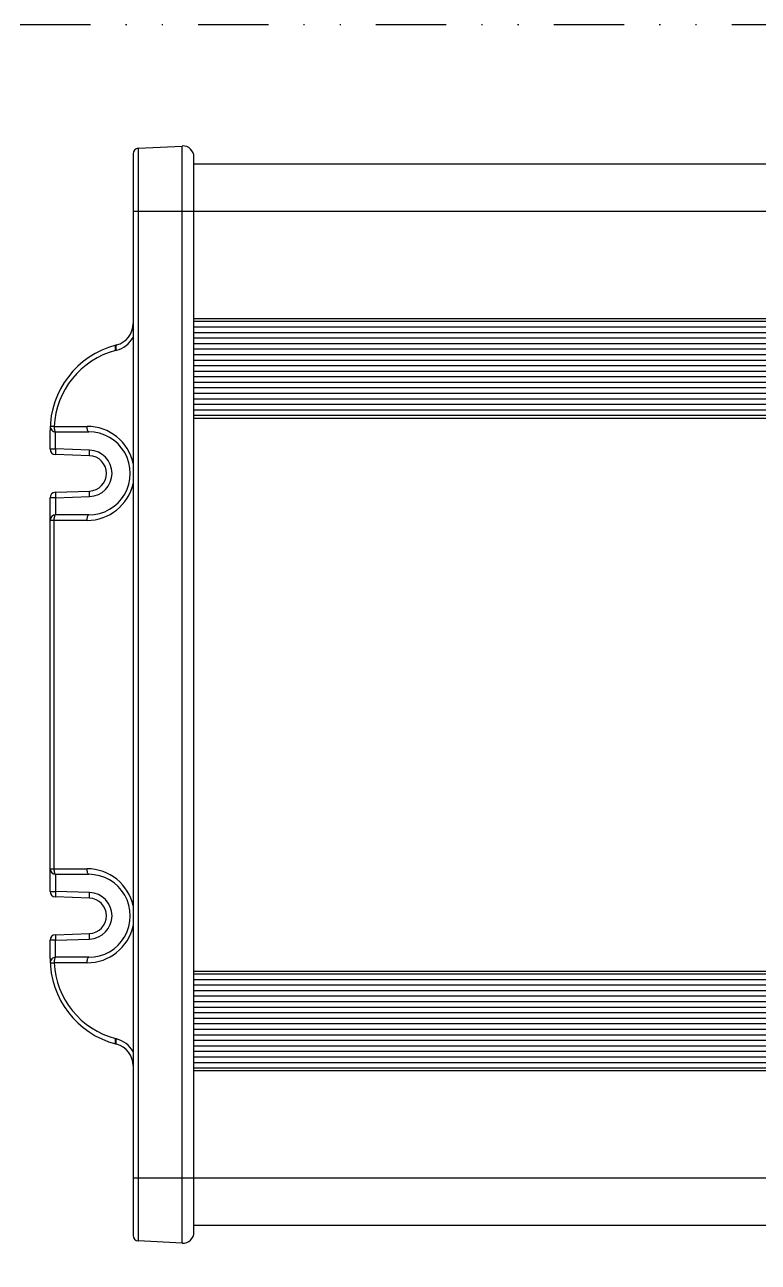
# Model space of a CAD drawing. Header units: millimetres. Extents: x 555 to 820, y -31 to 211.
# Drawn here: x 621.3 to 687.6, y 99 to 210.9 of the extents above; entities that cross this region are included whole.
import ezdxf

# ---------------------------------------------------------------- set-up
doc = ezdxf.new("R2010")
doc.units = ezdxf.units.MM
doc.linetypes.add('DIVIDE', pattern=[31.75, 12.7, -6.35, 0, -6.35, 0, -6.35])

msp = doc.modelspace()

# ---------------------------------------------------------------- linework, layer by layer
at = {"color": 7, "linetype": 'Continuous'}
for p, q in [((631.13, 199.23), (631.13, 101.447)), ((631.604, 199.729), (635.578, 199.937)), ((631.604, 199.729), (631.604, 100.948)), ((635.578, 100.74), (635.578, 199.937)), ((636.63, 101.739), (636.63, 198.939)), ((636.63, 198.339), (744.63, 198.339)), ((631.13, 194.039), (750.13, 194.039)), ((636.63, 184.339), (744.63, 184.339)), ((636.63, 184.089), (744.63, 184.089)), ((636.63, 183.589), (744.63, 183.589)), ((636.63, 183.089), (744.63, 183.089)), ((636.63, 182.589), (744.63, 182.589)), ((629.542, 181.444), (629.63, 181.468)), ((629.648, 181.951), (629.56, 181.927)), ((636.63, 182.089), (744.63, 182.089)), ((636.63, 181.589), (744.63, 181.589)), ((636.63, 181.089), (744.63, 181.089)), ((636.63, 180.589), (744.63, 180.589)), ((636.63, 180.089), (744.63, 180.089)), ((636.63, 179.589), (744.63, 179.589)), ((636.63, 179.089), (744.63, 179.089)), ((636.63, 178.589), (744.63, 178.589)), ((636.63, 178.089), (744.63, 178.089)), ((636.63, 177.589), (744.63, 177.589)), ((636.63, 177.089), (744.63, 177.089)), ((636.63, 176.589), (744.63, 176.589)), ((636.63, 176.089), (744.63, 176.089)), ((623.993, 174.589), (626.983, 174.589)), ((636.63, 175.589), (744.63, 175.589)), ((636.63, 175.339), (744.63, 175.339)), ((623.63, 172.545), (623.63, 174.2)), ((624.13, 172.545), (624.135, 174.089)), ((624.14, 174.089), (627.13, 174.089)), ((623.63, 172.545), (624.13, 172.545)), ((624.13, 172.545), (624.113, 172.045)), ((627.204, 172.437), (624.13, 172.545)), ((627.186, 171.938), (627.204, 172.437)), ((627.186, 171.938), (624.113, 172.045)), ((624.13, 168.132), (623.63, 168.132)), ((623.63, 132.545), (623.63, 168.132)), ((624.113, 168.632), (627.186, 168.739)), ((624.113, 168.632), (624.13, 168.132)), ((624.13, 168.132), (627.204, 168.24)), ((624.13, 168.132), (624.13, 166.589)), ((627.204, 168.24), (627.186, 168.739)), ((626.983, 166.089), (623.63, 166.089)), ((623.983, 166.089), (623.983, 134.589)), ((627.13, 166.589), (624.13, 166.589)), ((623.63, 134.589), (626.983, 134.589)), ((624.13, 134.089), (627.13, 134.089)), ((624.13, 134.089), (624.13, 132.545)), ((623.63, 132.545), (624.13, 132.545)), ((624.13, 132.545), (624.113, 132.045)), ((627.186, 131.938), (624.113, 132.045)), ((627.204, 132.437), (624.13, 132.545)), ((627.186, 131.938), (627.204, 132.437)), ((624.113, 128.632), (627.186, 128.739)), ((627.204, 128.24), (627.186, 128.739)), ((624.13, 128.132), (623.63, 128.132)), ((623.63, 126.477), (623.63, 128.132)), ((624.113, 128.632), (624.13, 128.132)), ((624.13, 128.132), (627.204, 128.24)), ((624.135, 126.588), (624.13, 128.132)), ((627.13, 126.589), (624.14, 126.589)), ((626.983, 126.089), (623.993, 126.089)), ((636.63, 125.339), (744.63, 125.339)), ((636.63, 125.089), (744.63, 125.089)), ((636.63, 124.589), (744.63, 124.589)), ((636.63, 124.089), (744.63, 124.089)), ((636.63, 123.589), (744.63, 123.589)), ((636.63, 123.089), (744.63, 123.089)), ((636.63, 122.589), (744.63, 122.589)), ((636.63, 122.089), (744.63, 122.089)), ((636.63, 121.589), (744.63, 121.589)), ((636.63, 121.089), (744.63, 121.089)), ((636.63, 120.589), (744.63, 120.589)), ((636.63, 120.089), (744.63, 120.089)), ((629.63, 119.209), (629.542, 119.233)), ((629.56, 118.75), (629.648, 118.726)), ((636.63, 119.589), (744.63, 119.589)), ((636.63, 119.089), (744.63, 119.089)), ((636.63, 118.589), (744.63, 118.589)), ((636.63, 118.089), (744.63, 118.089)), ((636.63, 117.589), (744.63, 117.589)), ((636.63, 117.089), (744.63, 117.089)), ((636.63, 116.589), (744.63, 116.589)), ((636.63, 116.339), (744.63, 116.339)), ((631.13, 106.639), (750.13, 106.639)), ((744.63, 102.339), (636.63, 102.339)), ((635.578, 100.74), (631.604, 100.948))]:
    msp.add_line(p, q, dxfattribs=at)
for centre, radius, start, end in [((631.63, 199.23), 0.5, 93, 180), ((635.63, 198.939), 1, 0, 93), ((629.13, 183.883), 2, 284.99995, 0), ((628.983, 183.883), 2.501, 285.00338, 329.38989), ((631.63, 174.2), 8, 104.99927, 180), ((631.483, 174.2), 7.5, 105.0006, 177.02927), ((624.14, 174.589), 0.5, 177.02986, 270), ((626.983, 170.338), 4.25, 12.0976, 89.99962), ((627.13, 170.339), 3.75, 269.99871, 90.0011), ((624.13, 172.545), 0.5, 180, 268), ((627.13, 170.339), 2.1, 272, 88), ((627.13, 170.339), 1.6, 272, 88), ((626.983, 170.338), 4.25, 269.99988, 347.66411), ((624.13, 168.132), 0.5, 92, 180), ((624.13, 166.089), 0.5, 90, 180), ((624.13, 134.589), 0.5, 180, 270), ((626.983, 130.338), 4.25, 12.0976, 89.99962), ((627.13, 130.339), 3.75, 269.99871, 90.0011), ((624.13, 132.545), 0.5, 180, 268), ((627.13, 130.339), 2.1, 272, 88), ((627.13, 130.339), 1.6, 272, 88.00117), ((626.983, 130.338), 4.25, 269.99988, 347.66411), ((624.13, 128.132), 0.5, 92, 180), ((631.63, 126.477), 8, 180, 255.00073), ((624.14, 126.089), 0.5, 90, 182.97014), ((631.483, 126.477), 7.5, 182.97067, 254.99947), ((628.983, 116.793), 2.501, 30.62766, 74.99482), ((629.13, 116.794), 2, 0, 75.00004), ((631.63, 101.447), 0.5, 180, 267), ((635.63, 101.739), 1, 267, 0)]:
    msp.add_arc(centre, radius, start, end, dxfattribs=at)
for points, start_tangent, end_tangent in [([(629.519, 181.881), (629.501, 181.778), (629.508, 181.626), (629.542, 181.444)], (-0.3882983, -0.9215337), (0.2377466, -0.9713272)), ([(629.56, 181.927), (629.519, 181.881)], (-0.9659257, -0.2588196), (-0.3882983, -0.9215337)), ([(629.63, 181.468), (629.597, 181.643), (629.589, 181.792)], (-0.2377466, 0.9713272), (0.0080475, 0.9999676)), ([(629.589, 181.792), (629.606, 181.902)], (0.0080475, 0.9999676), (0.3688291, 0.9294972)), ([(629.606, 181.902), (629.648, 181.951)], (0.3688291, 0.9294972), (0.9659257, 0.2588195)), ([(623.641, 174.614), (623.666, 174.611), (623.739, 174.605), (623.851, 174.597), (623.993, 174.589)], (-0.0518096, -0.998657), (0.9983857, -0.0567971)), ([(623.993, 174.589), (624.004, 174.397), (624.036, 174.235), (624.084, 174.127), (624.14, 174.089)], (0, -1), (1, -0.0000045)), ([(627.13, 174.089), (627.075, 174.126), (627.028, 174.23), (626.995, 174.392), (626.983, 174.589)], (-1, 0.0000005), (0, 1)), ([(624.13, 166.589), (624.074, 166.55), (624.026, 166.442), (623.994, 166.28), (623.983, 166.089)], (-1, -0.0000057), (0, -1)), ([(626.983, 166.089), (626.994, 166.277), (627.025, 166.437), (627.072, 166.548), (627.13, 166.589)], (0, 1), (1, 0.0000004)), ([(623.983, 134.589), (623.994, 134.397), (624.026, 134.235), (624.074, 134.127), (624.13, 134.089)], (0, -1), (1, -0.0000049)), ([(627.13, 134.089), (627.075, 134.126), (627.028, 134.23), (626.995, 134.392), (626.983, 134.589)], (-1, 0.0000005), (0, 1)), ([(624.14, 126.589), (624.084, 126.55), (624.036, 126.442), (624.004, 126.28), (623.993, 126.089)], (-1, -0.0000044), (0, -1)), ([(626.983, 126.089), (626.994, 126.277), (627.025, 126.437), (627.072, 126.548), (627.13, 126.589)], (0, 1), (1, 0.0000004)), ([(623.641, 126.063), (623.665, 126.066), (623.736, 126.072), (623.849, 126.08), (623.993, 126.089)], (-0.0518095, 0.998657), (0.9983857, 0.0567972)), ([(629.542, 119.233), (629.509, 119.058), (629.501, 118.908), (629.518, 118.799), (629.56, 118.75)], (-0.2377466, -0.9713272), (0.9659257, -0.2588195)), ([(629.589, 118.875), (629.597, 119.028), (629.63, 119.209)], (-0.0226888, 0.9997426), (0.2377531, 0.9713256)), ([(629.607, 118.772), (629.589, 118.875)], (-0.3883216, 0.9215239), (-0.0226888, 0.9997426)), ([(629.648, 118.726), (629.607, 118.772)], (-0.9659257, 0.2588196), (-0.3883216, 0.9215239))]:
    msp.add_spline(points, degree=3, dxfattribs=dict(at, start_tangent=start_tangent, end_tangent=end_tangent))
at = {"layer": 'Defpoints', "color": 48, "linetype": 'DIVIDE', "ltscale": 0.5}
msp.add_lwpolyline([(555.065, -31.469), (820.182, -31.469), (820.182, 210.9), (555.065, 210.9)], close=True, dxfattribs=at)

doc.saveas('drawing.dxf')
